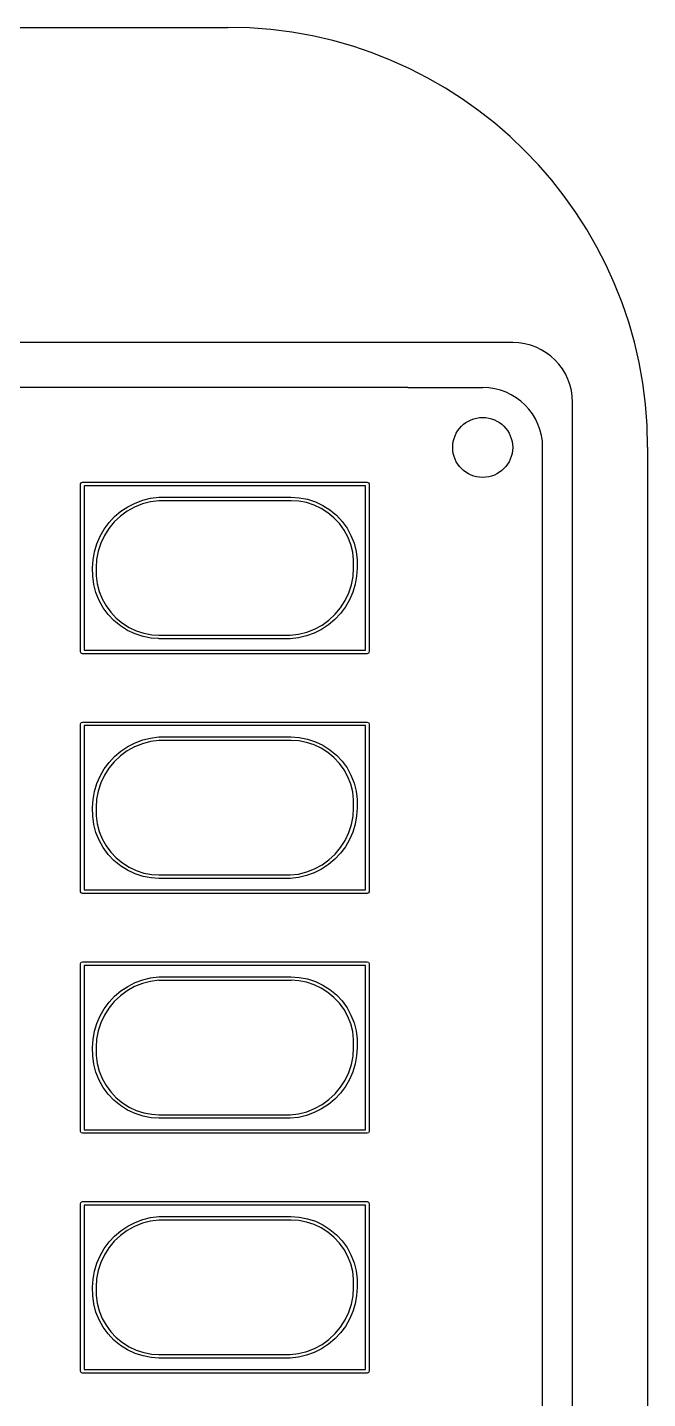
# Model space of a CAD drawing. Header units: millimetres. Extents: x 19 to 252, y 54 to 139.
# Drawn here: x 231.55 to 252.24, y 93.04 to 138.78 of the extents above; entities that cross this region are included whole.
import ezdxf

# ---------------------------------------------------------------- set-up
doc = ezdxf.new("R2010")
doc.units = ezdxf.units.MM
doc.header["$LTSCALE"] = 25.4
doc.layers.add('BLACK', color=7, linetype='Continuous')

msp = doc.modelspace()

# ---------------------------------------------------------------- linework, layer by layer
for p, q in [((33.243, 138.781), (238.238, 138.781)), ((247.738, 128.27), (204.245, 128.27)), ((244.238, 126.77), (208.238, 126.77)), ((244.238, 126.77), (246.738, 126.77)), ((249.738, 67.27), (249.738, 126.27)), ((248.738, 68.77), (248.738, 124.77)), ((252.238, 124.781), (252.238, 67.781))]:
    msp.add_line(p, q)
msp.add_circle((246.738, 124.77), 1)
for centre, radius in [((238.238, 124.781), 14), ((247.738, 126.27), 2), ((246.738, 124.77), 2)]:
    msp.add_arc(centre, radius, 0, 90)
at = {"layer": 'BLACK', "linetype": 'Continuous'}
for p, q in [((233.328, 123.55), (233.345, 123.593)), ((233.328, 117.949), (233.328, 123.55)), ((233.345, 123.593), (233.388, 123.61)), ((233.388, 123.61), (242.888, 123.61)), ((242.888, 123.61), (242.931, 123.593)), ((242.931, 123.593), (242.948, 123.55)), ((242.948, 123.55), (242.948, 117.949)), ((233.447, 123.49), (233.447, 118.009)), ((242.828, 123.49), (233.447, 123.49)), ((235.397, 123.01), (235.663, 123.076)), ((235.663, 123.076), (235.934, 123.11)), ((235.934, 123.11), (235.934, 123.11)), ((235.934, 123.11), (235.936, 123.109)), ((235.936, 123.109), (235.938, 123.11)), ((235.938, 123.11), (240.338, 123.11)), ((240.338, 123.11), (240.616, 123.092)), ((240.616, 123.092), (240.89, 123.04)), ((242.828, 118.009), (242.828, 123.49)), ((234.461, 122.462), (234.67, 122.639)), ((234.882, 122.646), (234.654, 122.48)), ((234.67, 122.639), (234.897, 122.791)), ((235.128, 122.782), (234.882, 122.646)), ((234.897, 122.791), (235.141, 122.915)), ((235.39, 122.887), (235.128, 122.782)), ((235.141, 122.915), (235.397, 123.01)), ((235.662, 122.958), (235.39, 122.887)), ((235.931, 122.993), (235.662, 122.958)), ((235.938, 122.99), (235.931, 122.993)), ((240.338, 122.99), (235.938, 122.99)), ((240.347, 122.993), (240.338, 122.99)), ((240.602, 122.977), (240.347, 122.993)), ((240.861, 122.928), (240.602, 122.977)), ((241.113, 122.846), (240.861, 122.928)), ((240.89, 123.04), (241.156, 122.953)), ((241.352, 122.733), (241.113, 122.846)), ((241.156, 122.953), (241.408, 122.834)), ((241.575, 122.591), (241.352, 122.733)), ((241.408, 122.834), (241.643, 122.685)), ((241.778, 122.422), (241.575, 122.591)), ((241.643, 122.685), (241.858, 122.506)), ((234.112, 122.043), (234.275, 122.263)), ((234.449, 122.286), (234.27, 122.069)), ((234.275, 122.263), (234.461, 122.462)), ((234.654, 122.48), (234.449, 122.286)), ((241.959, 122.229), (241.778, 122.422)), ((241.858, 122.506), (242.048, 122.303)), ((242.114, 122.015), (241.959, 122.229)), ((242.048, 122.303), (242.212, 122.077)), ((233.868, 121.554), (233.976, 121.806)), ((233.976, 121.806), (234.112, 122.043)), ((234.12, 121.831), (234, 121.576)), ((234.27, 122.069), (234.12, 121.831)), ((242.24, 121.783), (242.114, 122.015)), ((242.212, 122.077), (242.345, 121.832)), ((242.337, 121.537), (242.24, 121.783)), ((242.345, 121.832), (242.447, 121.572)), ((233.743, 121.023), (233.791, 121.292)), ((233.791, 121.292), (233.868, 121.554)), ((233.913, 121.308), (233.861, 121.031)), ((234, 121.576), (233.913, 121.308)), ((242.402, 121.28), (242.337, 121.537)), ((242.434, 121.018), (242.402, 121.28)), ((242.447, 121.572), (242.516, 121.302)), ((242.516, 121.302), (242.55, 121.025)), ((233.728, 120.753), (233.743, 121.023)), ((233.861, 121.031), (233.844, 120.759)), ((233.844, 120.759), (233.847, 120.75)), ((242.429, 120.754), (242.433, 120.762)), ((242.433, 120.762), (242.434, 121.018)), ((242.55, 121.025), (242.548, 120.75)), ((233.727, 120.75), (233.728, 120.751)), ((233.728, 120.75), (233.727, 120.75)), ((233.728, 120.751), (233.728, 120.753)), ((233.728, 120.753), (233.728, 120.753)), ((233.728, 120.753), (233.728, 120.753)), ((233.729, 120.473), (233.728, 120.75)), ((233.766, 120.196), (233.729, 120.473)), ((233.847, 120.747), (233.843, 120.738)), ((233.843, 120.738), (233.845, 120.481)), ((233.845, 120.481), (233.88, 120.218)), ((233.847, 120.75), (233.847, 120.748)), ((233.847, 120.748), (233.847, 120.747)), ((242.362, 120.188), (242.415, 120.467)), ((242.415, 120.467), (242.432, 120.741)), ((242.429, 120.752), (242.429, 120.754)), ((242.429, 120.75), (242.429, 120.752)), ((242.432, 120.741), (242.429, 120.75)), ((242.532, 120.475), (242.485, 120.204)), ((242.548, 120.746), (242.532, 120.475)), ((242.548, 120.75), (242.548, 120.75)), ((242.548, 120.75), (242.548, 120.748)), ((242.548, 120.748), (242.548, 120.746)), ((242.548, 120.746), (242.548, 120.746)), ((242.548, 120.746), (242.548, 120.746)), ((233.837, 119.925), (233.766, 120.196)), ((233.942, 119.665), (233.837, 119.925)), ((233.88, 120.218), (233.947, 119.961)), ((233.947, 119.961), (234.046, 119.715)), ((242.152, 119.662), (242.274, 119.919)), ((242.274, 119.919), (242.362, 120.188)), ((242.406, 119.94), (242.296, 119.687)), ((242.485, 120.204), (242.406, 119.94)), ((234.078, 119.421), (233.942, 119.665)), ((234.046, 119.715), (234.175, 119.483)), ((234.243, 119.195), (234.078, 119.421)), ((234.175, 119.483), (234.332, 119.269)), ((241.818, 119.205), (242, 119.423)), ((242.158, 119.449), (241.994, 119.229)), ((242, 119.423), (242.152, 119.662)), ((242.296, 119.687), (242.158, 119.449)), ((234.436, 118.992), (234.243, 119.195)), ((234.332, 119.269), (234.515, 119.076)), ((234.652, 118.814), (234.436, 118.992)), ((234.515, 119.076), (234.72, 118.908)), ((241.38, 118.846), (241.611, 119.012)), ((241.805, 119.029), (241.594, 118.852)), ((241.611, 119.012), (241.818, 119.205)), ((241.994, 119.229), (241.805, 119.029)), ((234.889, 118.664), (234.652, 118.814)), ((234.72, 118.908), (234.944, 118.766)), ((235.142, 118.546), (234.889, 118.664)), ((234.944, 118.766), (235.185, 118.653)), ((235.408, 118.46), (235.142, 118.546)), ((235.185, 118.653), (235.437, 118.572)), ((235.437, 118.572), (235.698, 118.522)), ((235.698, 118.522), (235.932, 118.508)), ((235.932, 118.508), (235.938, 118.51)), ((235.938, 118.51), (240.313, 118.51)), ((240.313, 118.51), (240.321, 118.507)), ((240.321, 118.507), (240.592, 118.539)), ((240.858, 118.484), (240.59, 118.421)), ((240.592, 118.539), (240.867, 118.608)), ((241.117, 118.578), (240.858, 118.484)), ((240.867, 118.608), (241.131, 118.711)), ((241.363, 118.701), (241.117, 118.578)), ((241.131, 118.711), (241.38, 118.846)), ((241.594, 118.852), (241.363, 118.701)), ((235.683, 118.407), (235.408, 118.46)), ((235.934, 118.392), (235.683, 118.407)), ((235.938, 118.39), (235.934, 118.392)), ((240.313, 118.39), (235.938, 118.39)), ((240.315, 118.391), (240.313, 118.39)), ((240.317, 118.39), (240.315, 118.391)), ((240.59, 118.421), (240.317, 118.39)), ((240.317, 118.39), (240.317, 118.39)), ((233.345, 117.907), (233.328, 117.949)), ((233.388, 117.889), (233.345, 117.907)), ((242.888, 117.889), (233.388, 117.889)), ((233.447, 118.009), (242.828, 118.009)), ((242.931, 117.907), (242.888, 117.889)), ((242.948, 117.949), (242.931, 117.907)), ((233.328, 115.55), (233.345, 115.593)), ((233.328, 109.949), (233.328, 115.55)), ((233.345, 115.593), (233.388, 115.61)), ((233.388, 115.61), (242.888, 115.61)), ((233.447, 115.49), (233.447, 110.009)), ((242.828, 115.49), (233.447, 115.49)), ((242.828, 110.009), (242.828, 115.49)), ((242.888, 115.61), (242.931, 115.593)), ((242.931, 115.593), (242.948, 115.55)), ((242.948, 115.55), (242.948, 109.949)), ((234.897, 114.791), (235.141, 114.915)), ((235.39, 114.887), (235.128, 114.782)), ((235.141, 114.915), (235.397, 115.01)), ((235.662, 114.958), (235.39, 114.887)), ((235.397, 115.01), (235.663, 115.076)), ((235.931, 114.993), (235.662, 114.958)), ((235.663, 115.076), (235.934, 115.11)), ((235.938, 114.99), (235.931, 114.993)), ((235.934, 115.11), (235.934, 115.11)), ((235.934, 115.11), (235.936, 115.109)), ((235.936, 115.109), (235.938, 115.11)), ((235.938, 115.11), (240.338, 115.11)), ((240.338, 114.99), (235.938, 114.99)), ((240.338, 115.11), (240.616, 115.092)), ((240.347, 114.993), (240.338, 114.99)), ((240.602, 114.977), (240.347, 114.993)), ((240.861, 114.928), (240.602, 114.977)), ((240.616, 115.092), (240.89, 115.04)), ((241.113, 114.846), (240.861, 114.928)), ((240.89, 115.04), (241.156, 114.953)), ((241.352, 114.733), (241.113, 114.846)), ((241.156, 114.953), (241.408, 114.834)), ((241.408, 114.834), (241.643, 114.685)), ((234.275, 114.263), (234.461, 114.462)), ((234.654, 114.48), (234.449, 114.286)), ((234.461, 114.462), (234.67, 114.639)), ((234.882, 114.646), (234.654, 114.48)), ((234.67, 114.639), (234.897, 114.791)), ((235.128, 114.782), (234.882, 114.646)), ((241.575, 114.591), (241.352, 114.733)), ((241.778, 114.422), (241.575, 114.591)), ((241.643, 114.685), (241.858, 114.506)), ((241.959, 114.229), (241.778, 114.422)), ((241.858, 114.506), (242.048, 114.303)), ((233.976, 113.806), (234.112, 114.043)), ((234.112, 114.043), (234.275, 114.263)), ((234.27, 114.069), (234.12, 113.831)), ((234.449, 114.286), (234.27, 114.069)), ((242.114, 114.015), (241.959, 114.229)), ((242.048, 114.303), (242.212, 114.077)), ((242.24, 113.783), (242.114, 114.015)), ((242.212, 114.077), (242.345, 113.832)), ((233.791, 113.292), (233.868, 113.554)), ((233.868, 113.554), (233.976, 113.806)), ((234, 113.576), (233.913, 113.308)), ((234.12, 113.831), (234, 113.576)), ((242.337, 113.537), (242.24, 113.783)), ((242.402, 113.28), (242.337, 113.537)), ((242.345, 113.832), (242.447, 113.572)), ((242.447, 113.572), (242.516, 113.302)), ((233.728, 112.753), (233.743, 113.023)), ((233.743, 113.023), (233.791, 113.292)), ((233.861, 113.031), (233.844, 112.759)), ((233.913, 113.308), (233.861, 113.031)), ((242.434, 113.018), (242.402, 113.28)), ((242.433, 112.762), (242.434, 113.018)), ((242.516, 113.302), (242.55, 113.025)), ((242.55, 113.025), (242.548, 112.75)), ((233.727, 112.75), (233.728, 112.751)), ((233.728, 112.75), (233.727, 112.75)), ((233.728, 112.751), (233.728, 112.753)), ((233.728, 112.753), (233.728, 112.753)), ((233.728, 112.753), (233.728, 112.753)), ((233.729, 112.473), (233.728, 112.75)), ((233.847, 112.747), (233.843, 112.738)), ((233.843, 112.738), (233.845, 112.481)), ((233.844, 112.759), (233.847, 112.75)), ((233.847, 112.75), (233.847, 112.748)), ((233.847, 112.748), (233.847, 112.747)), ((242.415, 112.467), (242.432, 112.741)), ((242.429, 112.754), (242.433, 112.762)), ((242.429, 112.752), (242.429, 112.754)), ((242.429, 112.75), (242.429, 112.752)), ((242.432, 112.741), (242.429, 112.75)), ((242.548, 112.746), (242.532, 112.475)), ((242.548, 112.75), (242.548, 112.75)), ((242.548, 112.75), (242.548, 112.748)), ((242.548, 112.748), (242.548, 112.746)), ((242.548, 112.746), (242.548, 112.746)), ((242.548, 112.746), (242.548, 112.746)), ((233.766, 112.196), (233.729, 112.473)), ((233.837, 111.925), (233.766, 112.196)), ((233.845, 112.481), (233.88, 112.218)), ((233.88, 112.218), (233.947, 111.961)), ((242.274, 111.919), (242.362, 112.188)), ((242.362, 112.188), (242.415, 112.467)), ((242.485, 112.204), (242.406, 111.94)), ((242.532, 112.475), (242.485, 112.204)), ((233.942, 111.665), (233.837, 111.925)), ((234.078, 111.421), (233.942, 111.665)), ((233.947, 111.961), (234.046, 111.715)), ((234.046, 111.715), (234.175, 111.483)), ((242, 111.423), (242.152, 111.662)), ((242.152, 111.662), (242.274, 111.919)), ((242.296, 111.687), (242.158, 111.449)), ((242.406, 111.94), (242.296, 111.687)), ((234.243, 111.195), (234.078, 111.421)), ((234.175, 111.483), (234.332, 111.269)), ((234.436, 110.992), (234.243, 111.195)), ((234.332, 111.269), (234.515, 111.076)), ((241.611, 111.012), (241.818, 111.205)), ((241.994, 111.229), (241.805, 111.029)), ((241.818, 111.205), (242, 111.423)), ((242.158, 111.449), (241.994, 111.229)), ((234.652, 110.814), (234.436, 110.992)), ((234.515, 111.076), (234.72, 110.908)), ((234.889, 110.664), (234.652, 110.814)), ((234.72, 110.908), (234.944, 110.766)), ((234.944, 110.766), (235.185, 110.653)), ((240.867, 110.608), (241.131, 110.711)), ((241.363, 110.701), (241.117, 110.578)), ((241.131, 110.711), (241.38, 110.846)), ((241.594, 110.852), (241.363, 110.701)), ((241.38, 110.846), (241.611, 111.012)), ((241.805, 111.029), (241.594, 110.852)), ((235.142, 110.546), (234.889, 110.664)), ((235.408, 110.46), (235.142, 110.546)), ((235.185, 110.653), (235.437, 110.572)), ((235.683, 110.407), (235.408, 110.46)), ((235.437, 110.572), (235.698, 110.522)), ((235.934, 110.392), (235.683, 110.407)), ((235.698, 110.522), (235.932, 110.508)), ((235.932, 110.508), (235.938, 110.51)), ((235.938, 110.39), (235.934, 110.392)), ((235.938, 110.51), (240.313, 110.51)), ((240.313, 110.39), (235.938, 110.39)), ((240.313, 110.51), (240.321, 110.507)), ((240.315, 110.391), (240.313, 110.39)), ((240.317, 110.39), (240.315, 110.391)), ((240.59, 110.421), (240.317, 110.39)), ((240.317, 110.39), (240.317, 110.39)), ((240.321, 110.507), (240.592, 110.539)), ((240.858, 110.484), (240.59, 110.421)), ((240.592, 110.539), (240.867, 110.608)), ((241.117, 110.578), (240.858, 110.484)), ((233.345, 109.907), (233.328, 109.949)), ((233.388, 109.889), (233.345, 109.907)), ((242.888, 109.889), (233.388, 109.889)), ((233.447, 110.009), (242.828, 110.009)), ((242.931, 109.907), (242.888, 109.889)), ((242.948, 109.949), (242.931, 109.907)), ((233.328, 107.55), (233.345, 107.593)), ((233.328, 101.949), (233.328, 107.55)), ((233.345, 107.593), (233.388, 107.61)), ((233.388, 107.61), (242.888, 107.61)), ((242.888, 107.61), (242.931, 107.593)), ((242.931, 107.593), (242.948, 107.55)), ((242.948, 107.55), (242.948, 101.949)), ((233.447, 107.49), (233.447, 102.009)), ((242.828, 107.49), (233.447, 107.49)), ((235.397, 107.01), (235.663, 107.076)), ((235.663, 107.076), (235.934, 107.11)), ((235.934, 107.11), (235.934, 107.11)), ((235.934, 107.11), (235.936, 107.109)), ((235.936, 107.109), (235.938, 107.11)), ((235.938, 107.11), (240.338, 107.11)), ((240.338, 107.11), (240.616, 107.092)), ((240.616, 107.092), (240.89, 107.04)), ((240.89, 107.04), (241.156, 106.953)), ((242.828, 102.009), (242.828, 107.49)), ((234.461, 106.462), (234.67, 106.639)), ((234.882, 106.646), (234.654, 106.48)), ((234.67, 106.639), (234.897, 106.791)), ((235.128, 106.782), (234.882, 106.646)), ((234.897, 106.791), (235.141, 106.915)), ((235.39, 106.887), (235.128, 106.782)), ((235.141, 106.915), (235.397, 107.01)), ((235.662, 106.958), (235.39, 106.887)), ((235.931, 106.993), (235.662, 106.958)), ((235.938, 106.99), (235.931, 106.993)), ((240.338, 106.99), (235.938, 106.99)), ((240.347, 106.993), (240.338, 106.99)), ((240.602, 106.977), (240.347, 106.993)), ((240.861, 106.928), (240.602, 106.977)), ((241.113, 106.846), (240.861, 106.928)), ((241.352, 106.733), (241.113, 106.846)), ((241.156, 106.953), (241.408, 106.834)), ((241.575, 106.591), (241.352, 106.733)), ((241.408, 106.834), (241.643, 106.685)), ((241.778, 106.422), (241.575, 106.591)), ((241.643, 106.685), (241.858, 106.506)), ((234.112, 106.043), (234.275, 106.263)), ((234.449, 106.286), (234.27, 106.069)), ((234.275, 106.263), (234.461, 106.462)), ((234.654, 106.48), (234.449, 106.286)), ((241.959, 106.229), (241.778, 106.422)), ((241.858, 106.506), (242.048, 106.303)), ((242.114, 106.015), (241.959, 106.229)), ((242.048, 106.303), (242.212, 106.077)), ((233.868, 105.554), (233.976, 105.806)), ((233.976, 105.806), (234.112, 106.043)), ((234.12, 105.831), (234, 105.576)), ((234.27, 106.069), (234.12, 105.831)), ((242.24, 105.783), (242.114, 106.015)), ((242.212, 106.077), (242.345, 105.832)), ((242.337, 105.537), (242.24, 105.783)), ((242.345, 105.832), (242.447, 105.572)), ((233.743, 105.023), (233.791, 105.292)), ((233.791, 105.292), (233.868, 105.554)), ((233.913, 105.308), (233.861, 105.031)), ((234, 105.576), (233.913, 105.308)), ((242.402, 105.28), (242.337, 105.537)), ((242.434, 105.018), (242.402, 105.28)), ((242.447, 105.572), (242.516, 105.302)), ((242.516, 105.302), (242.55, 105.025)), ((233.727, 104.75), (233.728, 104.751)), ((233.728, 104.75), (233.727, 104.75)), ((233.728, 104.753), (233.743, 105.023)), ((233.728, 104.751), (233.728, 104.753)), ((233.728, 104.753), (233.728, 104.753)), ((233.728, 104.753), (233.728, 104.753)), ((233.729, 104.473), (233.728, 104.75)), ((233.861, 105.031), (233.844, 104.759)), ((233.844, 104.759), (233.847, 104.75)), ((233.847, 104.75), (233.847, 104.748)), ((242.429, 104.754), (242.433, 104.762)), ((242.429, 104.752), (242.429, 104.754)), ((242.429, 104.75), (242.429, 104.752)), ((242.432, 104.741), (242.429, 104.75)), ((242.433, 104.762), (242.434, 105.018)), ((242.55, 105.025), (242.548, 104.75)), ((242.548, 104.75), (242.548, 104.75)), ((242.548, 104.75), (242.548, 104.748)), ((233.766, 104.196), (233.729, 104.473)), ((233.847, 104.747), (233.843, 104.738)), ((233.843, 104.738), (233.845, 104.481)), ((233.845, 104.481), (233.88, 104.218)), ((233.847, 104.748), (233.847, 104.747)), ((242.362, 104.188), (242.415, 104.467)), ((242.415, 104.467), (242.432, 104.741)), ((242.532, 104.475), (242.485, 104.204)), ((242.548, 104.746), (242.532, 104.475)), ((242.548, 104.748), (242.548, 104.746)), ((242.548, 104.746), (242.548, 104.746)), ((242.548, 104.746), (242.548, 104.746)), ((233.837, 103.925), (233.766, 104.196)), ((233.942, 103.665), (233.837, 103.925)), ((233.88, 104.218), (233.947, 103.961)), ((233.947, 103.961), (234.046, 103.715)), ((242.152, 103.662), (242.274, 103.919)), ((242.274, 103.919), (242.362, 104.188)), ((242.406, 103.94), (242.296, 103.687)), ((242.485, 104.204), (242.406, 103.94)), ((234.078, 103.421), (233.942, 103.665)), ((234.046, 103.715), (234.175, 103.483)), ((234.243, 103.195), (234.078, 103.421)), ((234.175, 103.483), (234.332, 103.269)), ((241.818, 103.205), (242, 103.423)), ((242.158, 103.449), (241.994, 103.229)), ((242, 103.423), (242.152, 103.662)), ((242.296, 103.687), (242.158, 103.449)), ((234.436, 102.992), (234.243, 103.195)), ((234.332, 103.269), (234.515, 103.076)), ((234.652, 102.814), (234.436, 102.992)), ((234.515, 103.076), (234.72, 102.908)), ((241.38, 102.846), (241.611, 103.012)), ((241.805, 103.029), (241.594, 102.852)), ((241.611, 103.012), (241.818, 103.205)), ((241.994, 103.229), (241.805, 103.029)), ((234.889, 102.664), (234.652, 102.814)), ((234.72, 102.908), (234.944, 102.766)), ((235.142, 102.546), (234.889, 102.664)), ((234.944, 102.766), (235.185, 102.653)), ((235.408, 102.46), (235.142, 102.546)), ((235.185, 102.653), (235.437, 102.572)), ((235.437, 102.572), (235.698, 102.522)), ((235.698, 102.522), (235.932, 102.508)), ((235.932, 102.508), (235.938, 102.51)), ((235.938, 102.51), (240.313, 102.51)), ((240.313, 102.51), (240.321, 102.507)), ((240.321, 102.507), (240.592, 102.539)), ((240.858, 102.484), (240.59, 102.421)), ((240.592, 102.539), (240.867, 102.608)), ((241.117, 102.578), (240.858, 102.484)), ((240.867, 102.608), (241.131, 102.711)), ((241.363, 102.701), (241.117, 102.578)), ((241.131, 102.711), (241.38, 102.846)), ((241.594, 102.852), (241.363, 102.701)), ((233.447, 102.009), (242.828, 102.009)), ((235.683, 102.407), (235.408, 102.46)), ((235.934, 102.392), (235.683, 102.407)), ((235.938, 102.39), (235.934, 102.392)), ((240.313, 102.39), (235.938, 102.39)), ((240.315, 102.391), (240.313, 102.39)), ((240.317, 102.39), (240.315, 102.391)), ((240.59, 102.421), (240.317, 102.39)), ((240.317, 102.39), (240.317, 102.39)), ((233.345, 101.907), (233.328, 101.949)), ((233.388, 101.889), (233.345, 101.907)), ((242.888, 101.889), (233.388, 101.889)), ((242.931, 101.907), (242.888, 101.889)), ((242.948, 101.949), (242.931, 101.907)), ((233.328, 99.55), (233.345, 99.593)), ((233.328, 93.949), (233.328, 99.55)), ((233.345, 99.593), (233.388, 99.61)), ((233.388, 99.61), (242.888, 99.61)), ((233.447, 99.49), (233.447, 94.009)), ((242.828, 99.49), (233.447, 99.49)), ((242.828, 94.009), (242.828, 99.49)), ((242.888, 99.61), (242.931, 99.593)), ((242.931, 99.593), (242.948, 99.55)), ((242.948, 99.55), (242.948, 93.949)), ((234.897, 98.791), (235.141, 98.915)), ((235.39, 98.887), (235.128, 98.782)), ((235.141, 98.915), (235.397, 99.01)), ((235.662, 98.958), (235.39, 98.887)), ((235.397, 99.01), (235.663, 99.076)), ((235.931, 98.993), (235.662, 98.958)), ((235.663, 99.076), (235.934, 99.11)), ((235.938, 98.99), (235.931, 98.993)), ((235.934, 99.11), (235.934, 99.11)), ((235.934, 99.11), (235.936, 99.109)), ((235.936, 99.109), (235.938, 99.11)), ((235.938, 99.11), (240.338, 99.11)), ((240.338, 98.99), (235.938, 98.99)), ((240.338, 99.11), (240.616, 99.092)), ((240.347, 98.993), (240.338, 98.99)), ((240.602, 98.977), (240.347, 98.993)), ((240.861, 98.928), (240.602, 98.977)), ((240.616, 99.092), (240.89, 99.04)), ((241.113, 98.846), (240.861, 98.928)), ((240.89, 99.04), (241.156, 98.953)), ((241.352, 98.733), (241.113, 98.846)), ((241.156, 98.953), (241.408, 98.834)), ((241.408, 98.834), (241.643, 98.685)), ((234.275, 98.263), (234.461, 98.462)), ((234.654, 98.48), (234.449, 98.286)), ((234.461, 98.462), (234.67, 98.639)), ((234.882, 98.646), (234.654, 98.48)), ((234.67, 98.639), (234.897, 98.791)), ((235.128, 98.782), (234.882, 98.646)), ((241.575, 98.591), (241.352, 98.733)), ((241.778, 98.422), (241.575, 98.591)), ((241.643, 98.685), (241.858, 98.506)), ((241.959, 98.229), (241.778, 98.422)), ((241.858, 98.506), (242.048, 98.303)), ((233.976, 97.806), (234.112, 98.043)), ((234.112, 98.043), (234.275, 98.263)), ((234.27, 98.069), (234.12, 97.831)), ((234.449, 98.286), (234.27, 98.069)), ((242.114, 98.015), (241.959, 98.229)), ((242.048, 98.303), (242.212, 98.077)), ((242.24, 97.783), (242.114, 98.015)), ((242.212, 98.077), (242.345, 97.832)), ((233.791, 97.292), (233.868, 97.554)), ((233.868, 97.554), (233.976, 97.806)), ((234, 97.576), (233.913, 97.308)), ((234.12, 97.831), (234, 97.576)), ((242.337, 97.537), (242.24, 97.783)), ((242.402, 97.28), (242.337, 97.537)), ((242.345, 97.832), (242.447, 97.572)), ((242.447, 97.572), (242.516, 97.302)), ((233.728, 96.753), (233.743, 97.023)), ((233.743, 97.023), (233.791, 97.292)), ((233.861, 97.031), (233.844, 96.759)), ((233.913, 97.308), (233.861, 97.031)), ((242.434, 97.018), (242.402, 97.28)), ((242.433, 96.762), (242.434, 97.018)), ((242.516, 97.302), (242.55, 97.025)), ((242.55, 97.025), (242.548, 96.75)), ((233.727, 96.75), (233.728, 96.751)), ((233.728, 96.75), (233.727, 96.75)), ((233.728, 96.751), (233.728, 96.753)), ((233.728, 96.753), (233.728, 96.753)), ((233.728, 96.753), (233.728, 96.753)), ((233.729, 96.473), (233.728, 96.75)), ((233.847, 96.747), (233.843, 96.738)), ((233.843, 96.738), (233.845, 96.481)), ((233.844, 96.759), (233.847, 96.75)), ((233.847, 96.75), (233.847, 96.748)), ((233.847, 96.748), (233.847, 96.747)), ((242.415, 96.467), (242.432, 96.741)), ((242.429, 96.754), (242.433, 96.762)), ((242.429, 96.752), (242.429, 96.754)), ((242.429, 96.75), (242.429, 96.752)), ((242.432, 96.741), (242.429, 96.75)), ((242.548, 96.746), (242.532, 96.475)), ((242.548, 96.75), (242.548, 96.75)), ((242.548, 96.75), (242.548, 96.748)), ((242.548, 96.748), (242.548, 96.746)), ((242.548, 96.746), (242.548, 96.746)), ((242.548, 96.746), (242.548, 96.746)), ((233.766, 96.196), (233.729, 96.473)), ((233.837, 95.925), (233.766, 96.196)), ((233.845, 96.481), (233.88, 96.218)), ((233.88, 96.218), (233.947, 95.961)), ((242.274, 95.919), (242.362, 96.188)), ((242.362, 96.188), (242.415, 96.467)), ((242.485, 96.204), (242.406, 95.94)), ((242.532, 96.475), (242.485, 96.204)), ((233.942, 95.665), (233.837, 95.925)), ((234.078, 95.421), (233.942, 95.665)), ((233.947, 95.961), (234.046, 95.715)), ((234.046, 95.715), (234.175, 95.483)), ((242, 95.423), (242.152, 95.662)), ((242.152, 95.662), (242.274, 95.919)), ((242.296, 95.687), (242.158, 95.449)), ((242.406, 95.94), (242.296, 95.687)), ((234.243, 95.195), (234.078, 95.421)), ((234.175, 95.483), (234.332, 95.269)), ((234.436, 94.992), (234.243, 95.195)), ((234.332, 95.269), (234.515, 95.076)), ((241.611, 95.012), (241.818, 95.205)), ((241.994, 95.229), (241.805, 95.029)), ((241.818, 95.205), (242, 95.423)), ((242.158, 95.449), (241.994, 95.229)), ((234.652, 94.814), (234.436, 94.992)), ((234.515, 95.076), (234.72, 94.908)), ((234.889, 94.664), (234.652, 94.814)), ((234.72, 94.908), (234.944, 94.766)), ((234.944, 94.766), (235.185, 94.653)), ((240.867, 94.608), (241.131, 94.711)), ((241.363, 94.701), (241.117, 94.578)), ((241.131, 94.711), (241.38, 94.846)), ((241.594, 94.852), (241.363, 94.701)), ((241.38, 94.846), (241.611, 95.012)), ((241.805, 95.029), (241.594, 94.852)), ((235.142, 94.546), (234.889, 94.664)), ((235.408, 94.46), (235.142, 94.546)), ((235.185, 94.653), (235.437, 94.572)), ((235.683, 94.407), (235.408, 94.46)), ((235.437, 94.572), (235.698, 94.522)), ((235.934, 94.392), (235.683, 94.407)), ((235.698, 94.522), (235.932, 94.508)), ((235.932, 94.508), (235.938, 94.51)), ((235.938, 94.39), (235.934, 94.392)), ((235.938, 94.51), (240.313, 94.51)), ((240.313, 94.39), (235.938, 94.39)), ((240.313, 94.51), (240.321, 94.507)), ((240.315, 94.391), (240.313, 94.39)), ((240.317, 94.39), (240.315, 94.391)), ((240.59, 94.421), (240.317, 94.39)), ((240.317, 94.39), (240.317, 94.39)), ((240.321, 94.507), (240.592, 94.539)), ((240.858, 94.484), (240.59, 94.421)), ((240.592, 94.539), (240.867, 94.608)), ((241.117, 94.578), (240.858, 94.484)), ((233.345, 93.907), (233.328, 93.949)), ((233.388, 93.889), (233.345, 93.907)), ((242.888, 93.889), (233.388, 93.889)), ((233.447, 94.009), (242.828, 94.009)), ((242.931, 93.907), (242.888, 93.889)), ((242.948, 93.949), (242.931, 93.907))]:
    msp.add_line(p, q, dxfattribs=at)

doc.saveas('drawing.dxf')
